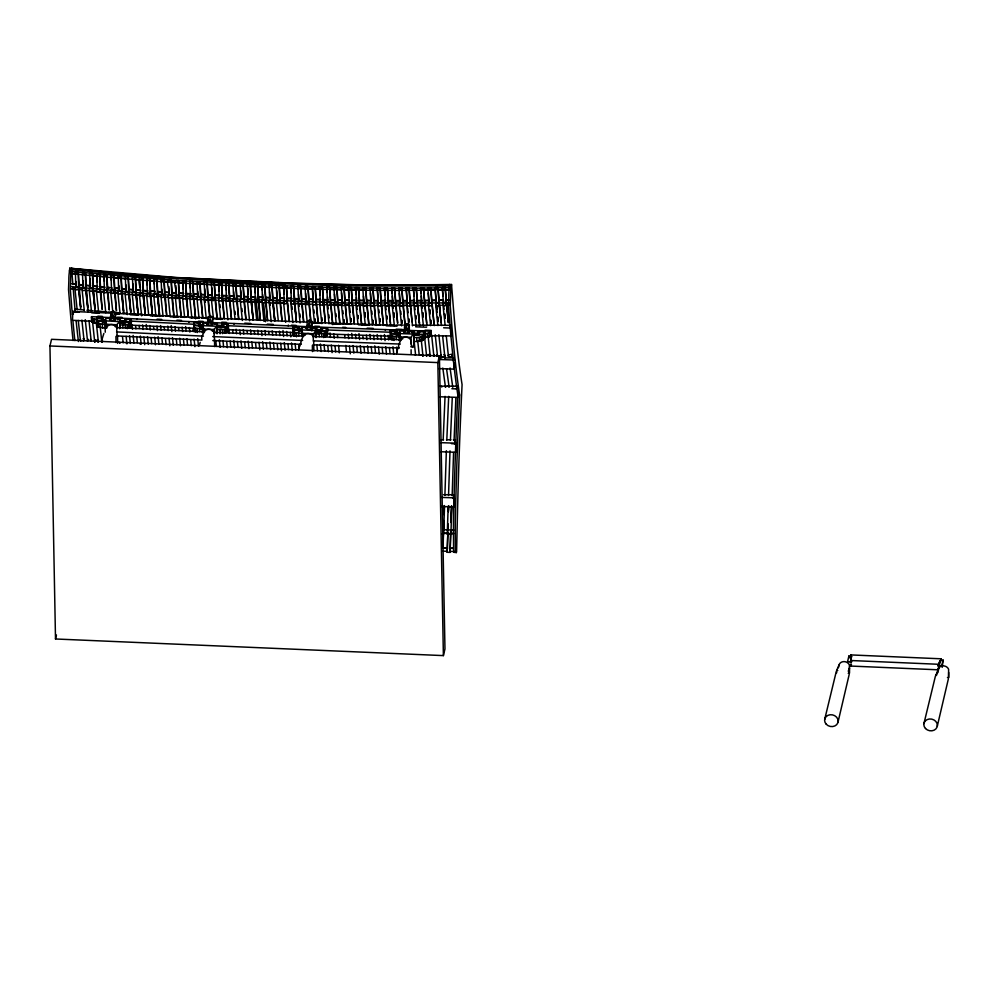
<?xml version="1.0" encoding="UTF-8"?>
<svg xmlns="http://www.w3.org/2000/svg" width="999" height="999" viewBox="0 0 999 999"><rect width="100%" height="100%" fill="white"/><g stroke="black" fill="none" stroke-linecap="round" stroke-linejoin="round"><path stroke-width="1.5" d="M323.414 302.784L323.451 299.85L327.784 299.962L327.535 296.953M406.88 323.626L404.732 324.85L404.12 332.155L406.356 330.244L406.88 323.626L409.253 325.012L409.378 332.667M258.466 300.274L258.541 297.34L262.874 297.527L262.625 294.518M385.327 330.419L385.339 329.608L405.144 330.294M441.396 305.232L438.499 305.282M449.288 300L446.316 300.05L446.253 302.397L443.356 302.46L443.419 300.112L439.085 300.187L439.011 302.535L436.113 302.585L435.052 287.625L437.949 287.575L439.11 300.487L443.419 300.112M442.957 547.777L443.381 533.266L447.839 533.154L447.177 552.285L450.074 552.385L450.761 532.817M443.506 532.854L443.057 548.026L447.477 548.189M443.593 529.82L443.856 520.716M444.043 514.647L444.305 505.544L444.043 513.061M447.852 533.004L447.177 552.285M447.939 529.97L448.076 525.424M448.526 510.252L448.663 505.694L448.439 511.713M450.074 552.385L450.636 533.516L453.708 533.366M451.061 522.489L451.56 505.806L451.048 520.866M210.29 315.784L208.154 316.995L207.43 324.288L209.653 322.39L210.29 315.784L212.662 317.183L212.799 324.837M309.515 320.042L307.38 321.241L306.656 328.546L308.878 326.648L309.515 320.042L311.888 321.441L312.05 330.632M443.419 532.067L443.793 520.604M447.777 532.217L448.039 523.788M450.674 532.33L450.749 529.932M442.22 534.053L443.556 533.99L444.543 506.206M444.892 495.417L446.366 450.711M451.81 506.468L450.899 534.215L449.013 534.315L447.265 534.078L448.176 506.331M448.539 495.541L450 450.849M452.16 495.679L453.583 452.522M453.858 498.451L453.983 494.73L443.544 494.717M188.898 322.402L188.936 321.578L207.592 322.39M234.003 324.338L234.028 323.514M113.199 311.039L111.089 312.225L110.252 319.518L112.462 317.645L113.199 311.039L115.584 312.462L119.793 312.837M396.74 330.394L396.466 331.68L390.147 331.468L390.247 337.862L390.959 337.949L390.409 330.169L396.74 330.394L396.628 335.115M434.016 300.274L431.843 300.299L431.755 302.647L428.858 302.685L428.946 300.337L424.612 300.387L424.513 302.734L421.615 302.772L420.591 287.812L423.489 287.787L424.637 300.699L428.971 300.637L428.296 293.144M449.313 300.299L446.353 300.362L445.179 287.437L442.282 287.5L443.356 302.46M446.253 302.397L445.179 287.437M445.517 289.86L449.925 289.785L449.862 284.615L365.971 285.04L288.986 283.017L176.049 277.497L71.691 268.406L71.104 273.539L82.692 274.762M449.925 289.785L445.529 289.523M109.753 317.57L91.583 316.646L91.833 321.94L96.816 323.364M421.615 302.772L421.715 300.424L417.37 300.462L417.27 302.809L414.373 302.834L413.361 287.874L416.258 287.849L417.407 300.761L421.74 300.724L421.341 296.216M439.011 302.535L437.949 287.575M72.902 284.615L71.591 268.232L69.793 268.157L69.218 273.152A5.844 0.637 -87.5 0 0 68.869 280.394L68.531 289.61L69.68 304.083A605.481 66.234 -87.5 0 0 73.064 340.572M71.591 268.232L71.016 273.227A5.844 0.637 -87.5 0 0 70.667 280.482L70.342 289.685L71.491 304.158A605.481 66.234 -87.5 0 0 72.365 314.772M449.338 287.15L449.15 289.448A5.844 0.637 -87.5 0 0 448.801 296.691L448.464 305.894L449.612 320.367A605.481 66.234 -87.5 0 0 457.779 394.78L457.779 395.192A605.481 66.234 -87.5 0 0 453.446 522.065L453.571 548.613A5.844 0.637 -87.5 0 0 454.133 552.035L456.181 552.609L456.593 551.96L457.342 518.981A587.537 64.273 -87.5 0 1 462.075 384.59A587.537 64.273 -87.5 0 1 453.309 306.868L451.523 284.515L449.725 284.44L449.338 287.15L451.148 287.225L451.523 284.515M443.169 439.885L445.054 396.366M451.148 287.225L450.961 289.523A5.844 0.637 -87.5 0 0 450.599 296.765L450.274 305.969L451.423 320.454A605.481 66.234 -87.5 0 0 459.577 394.855L459.59 395.267A605.481 66.234 -87.5 0 0 455.244 522.14L455.382 548.688A5.844 0.637 -87.5 0 0 455.931 552.122L456.181 552.609M446.803 440.022L448.688 396.391M450.424 440.309L452.272 397.702M454.058 440.447L455.906 397.727M455.294 443.718L455.407 441.096M414.373 302.834L414.473 300.487L410.139 300.512L410.027 302.859L407.13 302.884L406.131 287.924L409.028 287.899L410.302 302.297M436.213 300.537L431.88 300.599L430.719 287.687L427.809 287.724L428.858 302.685M430.719 287.687L431.755 302.647M157.655 294.767L157.805 291.833L162.113 292.145L161.888 289.136M424.513 302.734L423.489 287.787M288.149 325.861L288.349 325.05M407.242 300.537L402.909 300.549L402.784 302.897L399.887 302.897L400.012 300.549L395.679 300.562L395.542 302.909L392.644 302.909L391.67 287.949L394.58 287.949L395.704 300.861L400.037 300.861L399.375 293.356M417.27 302.809L416.258 287.849M392.644 302.909L392.782 300.562L388.449 300.549L388.299 302.897L385.402 302.884L384.453 287.924L387.35 287.937L388.474 300.849L392.807 300.861L392.407 296.353M410.027 302.859L409.028 287.899M454.058 362.974L454.245 369.118L454.795 365.422M137.038 318.993L188.898 321.578M385.402 302.884L385.552 300.537L381.218 300.524L381.056 302.872L378.159 302.847L377.222 287.887L380.119 287.912L381.368 302.297M399.887 302.897L398.901 287.937L401.798 287.937L402.934 300.849L407.267 300.836M402.784 302.897L401.798 287.937M114.648 291.233L114.848 288.299L116.983 288.486M203.721 331.793L203.659 328.434L202.273 325.662L202.909 323.077L207.867 323.289L207.442 325.012L211.95 325.199L212.375 323.489L217.332 323.701L217.058 333.803M302.947 336.051L302.16 330.944L299.263 330.731A1.361 0.649 -1 0 1 298.064 330.032L293.556 329.832L293.231 331.131L294.755 332.367L294.817 336.363L293.743 335.789L293.157 326.448L299.475 326.723L299.325 331.443M378.321 300.499L373.988 300.462L373.813 302.822L370.916 302.784L371.091 300.437L368.931 300.424M395.542 302.909L394.58 287.949M358.803 305.382L361.725 305.057M368.918 300.424L366.758 300.399L366.583 302.747L363.686 302.709L363.861 300.362L359.528 300.312L359.34 302.66L356.456 302.61L355.569 287.65L358.466 287.7L359.553 300.612L363.886 300.662L363.499 296.166M388.299 302.897L387.35 287.937M356.456 302.61L356.643 300.262L352.31 300.2L352.11 302.547L349.213 302.497L348.351 287.537L351.248 287.587L352.46 301.973M381.056 302.872L380.119 287.912M458.066 390.534L458.066 397.103M935.713 675.886L938.423 668.781A5.445 4.72 13.4 0 1 943.443 665.871A5.445 4.72 13.4 0 1 948.588 669.218L948.638 677.422L947.452 677.572M370.916 302.784L370.005 287.824L372.902 287.862L374.013 300.774L378.346 300.799M373.813 302.822L372.902 287.862M349.413 300.15L345.092 300.062L344.88 302.41L341.983 302.347L342.195 300L337.862 299.912L337.65 302.26L334.752 302.185L333.916 287.237L336.813 287.3L337.887 300.212L340.047 300.262M363.686 302.709L362.787 287.749L365.684 287.787L366.783 300.687L371.116 300.749L370.467 293.244M366.583 302.747L365.684 287.787M334.752 302.185L334.977 299.85L330.644 299.737L330.419 302.085L327.522 302.01L326.71 287.05L329.595 287.125L330.669 300.037L335.002 300.15L334.503 294.143M851.111 663.998L850.823 666.058L938.71 669.829L938.011 668.219L939.135 668.269M359.34 302.66L358.466 287.7M293.631 334.228L292.944 334.128L292.844 327.734L299.163 328.009L299.475 326.723M322.64 304.608L325.524 304.683L323.401 304.258M327.522 302.01L327.759 299.663L323.426 299.55L323.189 301.898L320.304 301.81L319.505 286.85L322.39 286.938L325.312 322.277M105.444 328.384L97.403 326.661L96.965 317.32L103.272 317.632L103.047 319.692M106.481 328.359L106.406 323.639L105.07 320.841L105.794 318.269L110.739 318.519M352.11 302.547L351.248 287.587M341.983 302.347L341.134 287.387L344.031 287.45L345.117 300.362L349.438 300.449M344.88 302.41L344.031 287.45M320.567 299.762L316.246 299.638L315.185 286.725L312.287 286.626L313.074 301.586L315.971 301.673L316.221 299.338L320.542 299.463M336.813 287.3L337.65 302.26M309.39 303.871L310.851 321.828L308.741 301.448L305.856 301.348L306.119 299.001L301.798 298.838L301.523 301.186L298.639 301.086L297.877 286.126L300.774 286.238L301.823 299.151L306.144 299.3L305.644 293.294M330.419 302.085L329.595 287.125M298.639 301.086L298.901 298.738L294.58 298.576L294.305 300.911L291.421 300.799L290.684 285.839L293.569 285.964L294.73 300.349M323.189 301.898L322.39 286.938M291.421 300.799L291.696 298.451L287.375 298.276L287.088 300.624L284.203 300.499L283.479 285.539L286.376 285.664L287.525 300.062M315.971 301.673L315.185 286.725M228.796 300.836L231.681 300.974L229.57 300.512M248.414 296.603L244.081 296.416L243.793 298.763L240.909 298.639L241.196 296.291L236.863 296.104L236.576 298.451L233.691 298.326L233.978 295.991L229.658 295.791L229.358 298.139L226.473 298.002L225.774 283.054L228.659 283.192L229.807 297.577M255.657 297.215L251.323 297.028L250.287 284.116L247.402 283.991L248.127 298.951L251.011 299.076L251.298 296.728L255.632 296.915L255.332 299.263L258.229 299.388L258.516 297.04L262.849 297.227L262.55 299.563L265.447 299.688L265.734 297.352L270.055 297.527L269.767 299.875L272.652 300L272.952 297.652L277.272 297.839L276.985 300.187L279.87 300.312L280.157 297.964L284.49 298.152M305.856 301.348L305.082 286.388L307.979 286.488L309.028 299.4L313.349 299.538M313.324 299.238L309.003 299.101L308.741 301.448L307.979 286.488M226.473 298.002L226.773 295.667L222.465 295.454L222.153 297.802L219.268 297.665L218.581 282.717L219.243 291.121M301.523 301.186L300.774 286.238M311.888 321.441L311.164 328.733L308.878 326.648M294.305 300.911L293.569 285.964M97.353 325.1L96.716 325L96.603 318.606L102.909 318.918L103.272 317.632M233.691 298.326L232.967 283.379L235.851 283.504L236.888 296.416L241.221 296.603L240.734 290.597M234.44 283.741L234.865 280.694A7.717 5.744 -4.6 0 0 242.083 281.006L243.756 281.593A7.717 5.744 -4.6 0 0 249.3 281.318A7.717 5.744 -4.6 0 0 256.518 281.631L258.192 282.205A7.717 5.744 -4.6 0 0 263.724 281.93A7.717 5.744 -4.6 0 0 270.941 282.242L272.627 282.829A7.717 5.744 -4.6 0 0 278.159 282.555L279.845 283.129A7.717 5.744 -4.6 0 0 285.377 282.867L285.402 283.167A7.717 5.744 -4.6 0 1 278.184 282.854A7.717 5.744 -4.6 0 1 272.652 283.129L270.966 282.542A7.717 5.744 -4.6 0 1 263.748 282.242A7.717 5.744 -4.6 0 1 258.217 282.505L256.543 281.93A7.717 5.744 -4.6 0 1 249.325 281.618A7.717 5.744 -4.6 0 1 243.781 281.893L242.108 281.306A7.717 5.744 -4.6 0 1 234.89 281.006L234.865 280.694M236.576 298.451L235.851 283.504M240.909 298.639L240.185 283.691L243.069 283.816L244.106 296.728L248.439 296.903M243.793 298.763L243.069 283.816M251.011 299.076L250.287 284.116M255.332 299.263L254.62 284.303L257.505 284.428L260.339 319.767M258.229 299.388L257.505 284.428M262.55 299.563L261.838 284.615L264.723 284.74L265.759 297.652L270.08 297.839L269.605 291.833M265.447 299.688L264.723 284.74M269.767 299.875L269.056 284.927L271.94 285.052L272.977 297.964L277.297 298.139M272.652 300L271.94 285.052M276.985 300.187L276.261 285.227L279.158 285.352L280.182 298.264L284.515 298.451M279.87 300.312L279.158 285.352M284.952 285.901L285.377 282.867M287.088 300.624L286.376 285.664M212.375 294.955L208.067 294.73L207.742 297.065L204.857 296.915L205.182 294.568L200.874 294.33L200.537 296.678L197.652 296.516L197.015 281.556L197.203 283.978L192.894 283.728M192.757 298.951L195.642 299.113L193.531 298.626M197.652 296.516L197.989 294.168L193.681 293.918L193.331 296.253L190.459 296.079L189.835 281.131L190.372 288.049M229.358 298.139L228.659 283.192M190.459 296.079L190.809 293.743L186.501 293.481L186.139 295.816L183.267 295.642L182.655 280.694L185.539 280.869L186.638 295.267M222.153 297.802L221.466 282.854L222.602 297.24M850.299 662.087L851.623 656.543L848.9 656.031L847.589 661.575L851.423 662.125L850.736 654.919L941.22 658.803L939.085 665.883L937.961 665.846L941.22 658.803M215.147 299.812L214.947 297.452L212.063 297.302L211.388 282.342L214.273 282.492L215.285 295.404L219.605 295.617M219.58 295.317L215.26 295.105L214.947 297.452L214.273 282.492M214.223 340.11L214.173 340.584A6.456 5.632 13.8 0 0 214.098 336.688L214.036 332.292L214.485 333.479M313.449 344.368L313.399 344.792A6.456 5.644 12.4 0 0 313.336 340.909L313.261 336.551M848.226 673.326L849.412 673.176L849.362 664.959A5.445 4.72 13.4 0 0 844.217 661.613A5.445 4.72 13.4 0 0 839.197 664.522L838.411 667.732M849.35 673.363L849.425 668.219M851.423 662.125L851.672 660.476M948.575 677.622L948.65 672.464M178.384 280.719C170.717 278.047 177.822 291.708 176.074 295.167L178.946 295.367L179.321 293.019L183.616 293.294M204.857 296.915L204.196 281.968L207.08 282.118L208.092 295.03L212.4 295.254M207.742 297.065L207.08 282.118M176.436 292.832L172.14 292.545L171.753 294.88L168.881 294.693L169.256 292.345L164.96 292.045L164.573 294.38L161.701 294.181L161.139 279.233L164.011 279.445L164.985 292.345L169.281 292.645L168.831 286.651M161.701 294.181L162.088 291.845L157.792 291.533L157.392 293.868L154.508 293.656L153.971 278.709L156.843 278.921L159.49 314.26L157.58 296.228L159.728 296.391L156.806 296.541M193.331 296.253L192.72 281.306L193.818 295.704M154.508 293.656L154.92 291.308L150.612 290.984L150.212 293.331L147.34 293.107L146.816 278.159L147.328 285.077M186.139 295.816L185.539 280.869M178.946 295.367L178.359 280.419L179.345 293.319L183.641 293.606M142.545 278.134C134.89 275.362 141.883 289.111 140.16 292.532L143.032 292.769L143.456 290.434L147.752 290.771M168.881 294.693C170.629 291.233 163.549 277.547 171.204 280.244M171.753 294.88L171.179 279.932L172.165 292.844L176.461 293.132M140.584 290.197L136.289 289.847L135.864 292.183L132.992 291.945L133.416 289.61L129.133 289.248L128.684 291.583L125.824 291.346L125.35 276.398L128.209 276.648L129.146 289.56L133.441 289.922M164.573 294.38L164.011 279.445M120.929 293.631L123.864 293.519L121.716 293.331L123.614 311.351L122.315 293.406M125.824 291.346L126.261 289.011L121.978 288.636L121.528 290.971L118.656 290.709L118.194 275.774L118.369 278.197L114.086 277.809M157.392 293.868L156.843 278.921M118.656 290.709L119.106 288.374L114.823 287.999L114.361 290.322L111.501 290.06L111.051 275.125L113.923 275.387L116.458 310.714L114.548 292.695L116.696 292.894M116.796 335.402L116.733 335.851A6.456 5.632 15.2 0 0 116.658 331.968L116.933 327.947A5.445 4.745 15.7 0 0 109.965 324.725M849.225 674.3L838.061 721.965M948.451 678.558L937.287 726.223M150.212 293.331L149.675 278.384L150.749 292.769M111.501 290.06L111.963 287.737M107.805 289.111L106.781 274.737L103.908 274.463L104.346 289.398L107.205 289.66L107.68 287.337L109.815 287.537M143.032 292.769L142.52 277.822L143.469 290.734L147.765 291.071M92.67 275.774L96.953 276.199L96.778 273.776L97.19 288.711L100.05 288.986L100.537 286.651L104.808 287.063M132.992 291.945L132.492 277.01L135.365 277.247L136.314 290.16L140.609 290.509M135.864 292.183L135.365 277.247M88.012 290.509L85.152 290.222M97.69 286.676L93.419 286.251L92.507 273.351L89.648 273.064L90.047 287.999L92.907 288.286L93.394 285.951L97.677 286.376M128.209 276.648L128.684 291.583M390.247 332.23L390.409 330.169M390.609 334.852L392.17 336.076L392.245 340.072L390.684 338.848L390.884 333.554L395.404 333.716A1.361 0.649 -1 0 0 396.615 334.403L399.563 334.515M390.247 337.862L390.522 336.576M390.684 338.848L390.946 337.55M411.376 332.205L411.65 330.919L408.941 330.819M399.101 340.671L399.525 330.981L404.495 331.156L404.133 332.879L408.653 333.029L409.016 331.318L413.986 331.481L413.661 346.853L410.764 346.753M423.489 338.686L423.214 339.972L421.153 341.071L413.761 341.596L413.986 331.481M425.062 330.194L431.143 330.394L430.881 331.693C429.495 333.316 423.351 335.189 424.75 331.368L418.431 331.144L418.194 335.002M418.269 333.204L418.431 331.144M423.214 339.972L423.414 334.69L418.893 334.528A1.361 0.649 -1 0 1 417.407 335.127L412.999 334.977M424.75 331.368C425.924 338.411 422.502 343.319 423.751 333.604C424.35 328.521 411.85 335.602 423.414 334.29M424.587 339.048L424.837 336.563M425.087 333.441L425.149 337.437L429.033 336.988L430.944 335.689L430.981 331.193L409.702 330.457M78.184 289.485L80.944 289.41L78.796 289.186L80.707 307.205L79.458 289.26M90.534 285.664L86.264 285.227L85.764 287.562L82.905 287.262L83.404 284.94L79.133 284.49L78.621 286.825L75.762 286.513L75.4 271.591L78.247 271.89L79.146 284.79L83.416 285.239L83.104 280.744M121.528 290.971L121.066 276.036L122.003 288.936L126.286 289.31L125.961 284.802M75.762 286.513L76.274 284.191L71.903 283.728L76.299 284.49L76.086 281.481M114.361 290.322L113.923 275.387M107.205 289.66L106.781 274.737M396.541 353.571L398.089 347.153M100.05 288.986L99.638 274.051L100.662 288.436M92.907 288.286L92.507 273.351M49.95 345.954L51.536 339.31L439.41 355.944L444.967 648.963L443.394 655.606L55.507 638.985L49.95 345.954L437.837 362.587L439.41 355.944M82.905 287.262L82.517 272.34L85.377 272.627L86.276 285.539L90.559 285.964M74.65 312.375L75.237 309.203L84.003 309.965M85.764 287.562L85.377 272.627M55.507 638.985L56.456 634.989M452.947 360.614L453.583 357.904L444.642 357.904M456.406 389.061L457.092 386.176L439.485 386.151M454.57 444.23L455.469 439.797L453.359 439.797M453.096 498.439L453.983 494.73M824.699 719.342L836.225 671.74M848.563 671.94L849.55 667.782M923.925 723.588L935.451 675.986M937.299 673.363L938.298 669.218M937.961 665.846L939.934 660.789L943.106 660.064L941.782 665.609L939.085 665.883M942.169 667.394L943.106 660.064M71.104 273.539L75.524 273.664M78.621 286.825L78.247 271.89M200.062 324.525L200.25 322.465L193.931 322.19L194.268 329.707M194.006 326.873L195.529 328.109L195.592 332.105L194.081 330.869L194.33 325.587L198.838 325.774A1.361 0.649 -1 0 0 200.037 326.473L202.959 326.598M193.719 329.882L194.043 328.584M194.081 330.869L194.393 329.583M200.25 322.465L200 327.597M202.597 331.855L202.972 327.472M206.693 324.051L207.018 322.752L207.03 323.951M214.81 324.388L215.135 323.102L212.425 322.989M217.332 323.701L216.82 333.379M228.022 325.724L228.209 323.664L221.903 323.389L221.628 327.247M221.703 325.449L221.903 323.389M226.486 328.259L224.388 329.345L224.463 333.341L226.548 332.255L226.798 326.973L222.29 326.785A1.361 0.649 -1 0 1 220.779 327.372L217.844 327.247M228.209 323.664C229.32 330.919 225.861 335.452 227.16 325.886C227.872 320.816 215.21 327.797 226.798 326.573M226.548 332.255L226.873 330.969M228.084 329.72L228.296 328.858L227.997 331.343M292.969 328.509L293.157 326.448M292.944 334.128L293.269 332.842M293.743 335.789L293.619 333.828M316.258 336.725L316.558 327.947L311.601 327.734L311.176 329.458L306.668 329.27L307.093 327.547L302.135 327.335L301.586 335.589M301.823 336.114L302.135 327.335M305.919 328.296L306.243 327.01L306.256 328.209M314.036 328.646L314.36 327.36L311.651 327.247M316.558 327.947L316.046 337.637M324.7 335.489L327.222 335.602L327.435 327.922L321.129 327.647L320.866 332.779M325.711 332.517L324.95 333.142L325.012 337.138L325.774 336.513L326.024 331.231L321.516 331.031A1.361 0.649 -1 0 1 320.005 331.618L315.609 331.431M327.435 327.922C328.634 335.152 324.925 339.76 326.386 330.145C327.098 325.075 314.435 332.055 326.024 330.831M325.774 336.513L326.099 335.227M450.949 335.914L430.569 335.789M199.313 345.654L200.187 342.32M298.539 349.9L299.7 345.592M91.508 321.141L91.583 316.646M97.403 326.661L97.29 320.704L101.786 320.941A1.361 0.649 -0.9 0 0 102.959 321.653L105.882 321.803M96.716 325L97.078 323.713M96.99 325.986L97.353 324.7M109.665 319.268L110.027 317.982L110.04 319.18M117.757 319.68L118.119 318.394L115.422 318.256M110.265 320.242L114.76 320.467L115.247 318.756L120.192 319.006L119.58 328.683M119.83 327.784L120.192 319.006M130.956 321.116L131.181 319.056L124.875 318.743L124.7 323.464M124.65 320.791L124.875 318.743M129.333 323.651L128.546 324.263L128.609 328.259L129.395 327.647L129.695 322.365L125.187 322.128A1.361 0.649 -0.9 0 1 123.664 322.702L119.268 322.477M131.181 319.056C132.318 326.323 128.571 330.869 130.07 321.278C130.894 316.208 118.082 323.089 129.683 321.965M129.395 327.647L129.758 326.361M131.019 325.112L131.256 324.25L130.919 326.748M839.073 664.959L836.625 670.454L836.675 672.827M299.413 346.578L300.312 343.494M101.886 339.822L103.871 333.454M414.148 341.346C413.124 355.644 407.604 338.449 413.449 334.066L398.988 333.566L400.424 336.326L400.499 339.685M445.467 387.038L446.078 386.313M313.773 336.513L313.823 333.491L315.934 330.532L301.498 329.907L302.16 330.944M456.068 443.256L455.981 452.023M937.212 673.338L937.874 672.027M850.823 666.058L851.46 664.51L850.349 664.46M302.972 336.551L301.311 340.372A6.456 5.632 13.8 0 0 301.348 344.318M454.37 552.522L454.795 551.873M204.233 331.868L202.098 336.089A6.456 5.632 15.2 0 0 201.823 339.061M212.362 331.343L216.708 326.273L202.273 325.662L202.385 332.767M115.085 326.611L119.468 321.578L105.07 320.841L105.257 332.217M413.698 337.6L419.205 337.4L423.139 335.976M451.036 327.41L450.711 336.488M454.345 497.927L454.021 506.868M111.563 313.174L72.777 311.463L72.515 320.279L92.57 321.303M447.265 534.078L450.899 534.215M316.208 334.066L324.95 333.142M119.78 325.125L128.546 324.263M216.983 329.807L224.388 329.345M449.85 285.939L344.28 286.026L231.144 281.855L154.408 277.297L71.466 269.718M435.052 287.625L449.737 287.662M438.174 289.66L445.092 289.61M438.161 289.997L442.582 289.922M449.325 302.922L347.003 303.034L231.456 298.813L152.26 294.068L71.266 286.626M449.438 304.707L446.478 304.77L448.389 322.789L446.753 304.832M445.467 305.157L449.55 305.07M434.952 289.785L437.849 289.747M434.028 300.274L436.188 300.237M427.847 288.037L437.974 287.874M435.289 289.71L423.713 289.86M435.277 290.047L423.701 290.197M420.616 288.112L430.744 287.987M429.795 305.407L416.745 305.557M413.386 288.174L423.514 288.087M420.467 289.985L423.376 289.947M416.471 290.272L420.804 290.234M413.236 290.047L416.133 290.022M414.585 305.207L410.239 305.232M406.131 287.924L416.283 288.162M409.24 290.322L413.574 290.297M405.994 290.085L408.891 290.072M410.164 300.824L414.473 300.487M407.342 305.244L402.997 305.257M409.503 305.607L412.4 305.582M409.053 288.212L391.708 288.249M407.792 290.334L394.78 290.372M398.763 290.11L401.66 290.097M400.099 305.269L395.754 305.269L397.664 323.301L396.091 305.332M405.157 305.619L387.762 305.632M391.521 290.11L394.418 290.11M446.491 439.785L450.861 439.797M384.478 288.224L394.605 288.249M387.562 290.359L391.895 290.359M384.29 290.097L387.187 290.11M385.614 305.257L381.268 305.232M388.511 305.269L392.857 305.269L393.169 308.279M438.786 357.892L441.695 357.892M440.659 439.772L443.568 439.785M377.26 288.187L387.375 288.236M380.332 290.334L384.665 290.347M370.005 287.824L380.157 288.212M377.06 290.06L379.957 290.072M377.447 290.309L358.666 290.122M381.243 300.824L385.552 300.537M376.198 305.207L378.371 305.219M380.519 305.594L383.416 305.607M369.817 289.997L372.714 290.022M376.173 305.569L361.7 305.419M412.425 325.15L450.512 325.299L449.862 328.009L443.656 327.784M362.812 288.049L372.927 288.162M403.696 325.062L409.515 325.125M362.587 289.922L365.484 289.947M365.709 288.087L348.376 287.837M358.703 289.772L363.037 289.835M396.428 324.975L402.235 325.037M351.486 289.673L358.254 289.86M351.448 290.01L355.781 290.072M389.148 324.862L394.967 324.95M383.341 324.775L387.699 324.837M341.134 287.387L351.273 287.887M344.268 289.535L351.036 289.747M344.23 289.872L348.564 289.947M352.335 300.499L356.668 300.562L356.406 297.552M351.573 305.257L354.458 305.307M374.625 324.613L380.432 324.725M340.909 289.56L343.806 289.623M340.06 300.262L342.22 300.312L341.583 292.807M342.195 304.72L337.862 304.62L339.76 322.652L338.261 304.683M345.092 304.782L347.252 304.82M344.33 305.132L347.227 305.182M368.818 324.5L373.164 324.588M333.941 287.537L344.056 287.749M341.383 289.473L329.845 289.211M341.346 289.81L329.807 289.548M361.551 324.338L365.909 324.438M336.838 287.6L319.53 287.15M334.965 304.558L330.632 304.458M339.997 305.045L329.87 304.795M326.461 289.223L329.358 289.298M322.59 289.36L326.923 289.473M345.592 323.938L351.398 324.101M319.243 289.023L322.14 289.098M339.785 323.776L344.143 323.901M312.287 286.626L322.415 287.237M315.422 288.811L318.306 288.886M315.384 289.148L319.705 289.273M332.542 323.551L336.888 323.688M312.025 288.798L314.922 288.886M315.409 304.383L318.306 304.483M305.082 286.388L315.209 287.025M308.216 288.574L312.537 288.711M312.5 289.048L293.768 288.386M297.902 286.426L308.004 286.788M304.807 288.549L307.704 288.649M301.011 288.324L305.332 288.474M306.056 303.708L301.723 303.559L303.634 321.578L302.185 303.621M311.076 304.245L300.961 303.896M385.976 325.15L310.901 322.34M316.608 323.027L320.954 323.177M340.259 324.188L331.094 323.851M358.629 324.837L367.807 325.15M386.163 325.799L397.04 326.173M415.684 326.823L426.561 327.197M342.645 327.31L345.704 327.41M367.132 328.172L373.264 328.384M396.166 329.183L402.247 329.395M385.339 329.608L311.488 326.835M391.021 332.255L326.448 329.945M395.542 332.417L400.312 332.58M412.362 333.004L418.893 333.229M390.871 333.154C395.08 336.238 397.652 327.922 396.528 335.527M395.404 333.716L399.7 334.265M413.186 334.727L418.893 334.528M399.563 334.915L396.628 334.802A1.361 0.649 -1 0 1 395.404 334.116M391.096 336.251L326.523 333.941M411.301 337.325L400.462 336.95L402.659 338.948M401.348 339.772L312.937 336.513M439.223 359.503L454.57 360.04M438.898 368.581L454.245 369.118M451.86 388.723L456.443 388.886M439.66 396.753L458.204 397.402M440.796 442.657L456.143 443.194M451.461 443.668L454.52 443.768M440.484 451.735L455.819 452.272M441.87 497.415L454.27 497.839M441.558 506.493L453.946 506.918M297.602 288.286L300.487 288.399M310.814 322.814L315.16 322.977M313.511 340.859L400.362 344.068M313.574 344.855L398.876 348.002M442.744 529.682L453.821 530.082M442.632 533.304L453.696 533.691M443.081 547.939L447.49 548.101M450.437 548.214L453.384 548.314M450.424 548.289L453.359 548.401M442.969 551.148L447.377 551.311M450.324 551.411L454.745 551.573M300.799 286.538L175.499 280.532L70.954 271.428M290.384 288.012L293.281 288.124M291.246 288.286L286.326 288.074M294.605 298.876L298.926 299.038L298.564 294.53M296.678 303.371L294.505 303.284L296.416 321.303L294.967 303.346M293.743 303.621L296.628 303.733M69.406 270.854L71.216 270.929M234.715 281.718L285.239 283.878M233.454 285.464L228.534 285.252M234.653 285.527L240.771 285.789M249.962 286.176L254.558 286.376M257.617 286.501L266.795 286.9M279.046 287.425L283.641 287.625M286.376 287.737L288.773 287.837M232.667 285.539L235.552 285.664M239.885 285.851L242.769 285.976M247.103 286.164L249.987 286.288M254.308 286.463L257.205 286.588M261.526 286.775L264.423 286.9M268.743 287.088L271.628 287.213M275.961 287.4L278.846 287.525M283.179 287.712L286.064 287.824M233.404 285.814L228.484 285.589M234.603 285.864L240.734 286.126M243.793 286.251L246.853 286.388M249.912 286.513L254.508 286.713M257.567 286.85L275.936 287.637M278.996 287.762L283.591 287.962M287.4 298.576L291.696 298.451M245.442 301.198L248.326 301.311M255.544 301.623L251.211 301.436L253.122 319.468L251.686 301.511M258.429 301.748L261.313 301.873M277.185 302.56L272.864 302.372L274.762 320.392L273.326 302.435M280.082 302.685L284.403 302.859M236.239 301.161L240.796 301.361M243.831 301.486L262.063 302.272M265.11 302.397L269.668 302.597M272.702 302.734L284.852 303.246M235.801 318.718L238.686 318.843L237.25 300.886M208.054 317.932L114.648 313.336M212.662 318.119L307.842 322.202M189.872 317.794L199.026 318.182M212.762 318.768L221.915 319.168M311.251 323.002L315.834 323.189M198.451 321.191L203.122 321.391M221.79 322.19L226.448 322.39M244.755 323.177L250.761 323.439M267.307 324.151L273.314 324.4M291.458 325.187L296.129 325.387M314.785 326.186L319.455 326.386M212.263 322.59L306.818 326.636M194.543 324.288L130.257 321.079M199.201 324.488L203.846 324.687M217.819 325.287L224.026 325.549M227.135 325.686L293.856 328.546M298.514 328.746L301.623 328.871M315.584 329.47L321.79 329.745M293.544 329.433C297.227 332.954 300.224 324.538 299.263 331.131A1.361 0.649 -1 0 1 298.064 330.432L298.064 330.032M198.838 325.774L201.698 326.298M216.583 326.935L222.29 326.785M298.064 330.432L302.36 330.619M315.809 331.193L321.516 331.031M202.972 326.998L200.037 326.873A1.361 0.649 -1 0 1 198.838 326.173M217.857 327.647L220.791 327.772A1.361 0.649 -1 0 0 222.302 327.185M315.609 331.83L320.017 332.018A1.361 0.649 -1 0 0 321.528 331.431M194.605 328.284L130.332 325.075M227.198 329.682L293.931 332.542M203.671 329.058L214.498 329.52L214.573 333.629M313.723 333.766L302.897 333.304L305.095 335.314M213.786 332.28L303.708 336.139M212.725 336.576L302.647 340.434M212.799 340.572L299.613 344.293M457.792 394.917L459.602 394.992M850.723 660.514L938.598 664.285M836.625 670.454L837.749 670.491M848.188 670.941L849.3 670.991M935.851 674.7L936.975 674.75M225.462 285.214L228.346 285.352M229.683 296.104L234.003 296.291L233.641 291.783M226.673 300.374L222.352 300.175M204.57 331.868L116.408 327.56M218.606 283.017L221.491 283.154M218.257 284.877L221.141 285.015M221.653 285.264L225.961 285.477M222.49 295.766L226.773 295.667M221.578 300.499L224.463 300.637M216.171 318.781L221.94 319.056M116.833 331.918L203.434 336.151M116.895 335.914L201.96 340.072M214.51 284.578L218.818 284.79M214.46 284.915L218.769 285.127M157.093 319.168L161.663 319.405M176.923 320.179L181.493 320.404M214.298 282.792L211.388 282.342M211.051 284.515L213.936 284.653M212.263 299.663L207.942 299.438L209.69 315.959M217.258 300.287L199.962 299.363M201.736 318.057L204.62 318.206M74.588 311.913L79.233 312.15M91.621 312.787L99.351 313.187M114.835 313.973L119.468 314.21M130.307 314.76L138.049 315.16M150.237 315.784L157.867 316.171M170.055 316.783L177.685 317.17M97.865 316.159L102.41 316.396M117.557 317.17L122.103 317.395M137 318.956L115.809 317.882M91.446 317.145L92.682 318.581L96.753 319.368L96.965 317.32M102.847 319.68L105.882 319.842M119.593 320.542L125.687 320.841M97.278 320.304C101.361 323.139 104.171 315.359 102.972 322.764M101.786 320.941L106.069 321.553M119.493 322.24L125.187 322.128M105.882 322.202L102.959 322.053A1.361 0.649 -0.9 0 1 101.798 321.341M119.281 322.877L123.664 323.102A1.361 0.649 -0.9 0 0 125.2 322.527M106.406 324.25L117.208 324.8L117.258 327.547M207.317 284.203L211.626 284.428M205.831 284.465L211.576 284.765M194.53 317.67L198.851 317.907M207.105 282.417L204.196 281.968M203.858 284.128L206.743 284.278M197.04 281.868L199.925 282.03M198.701 283.728L203.009 283.966M196.666 283.716L204.395 284.39M180.12 316.87L185.876 317.195M189.86 281.443L192.732 281.606M192.944 283.391L197.265 283.641M189.473 283.291L192.345 283.466M193.706 294.218L198.014 294.468L197.79 291.458M190.659 298.451L186.338 298.189M172.914 316.446L178.671 316.783M185.714 283.291L190.022 283.554M165.722 316.009L168.606 316.183M182.68 280.994L185.552 281.169M182.28 282.854L185.165 283.029M186.526 293.781L190.809 293.743M185.564 298.501L188.436 298.689M158.529 315.547L162.849 315.821M178.596 282.492L182.904 282.779M175.1 282.38L177.972 282.58M178.534 282.829L182.842 283.117M176.261 297.54L171.953 297.252M179.146 297.727L181.294 297.864M181.244 298.239L171.179 297.565M155.657 315.359L144.168 314.598M171.416 282.018L175.724 282.305M167.907 281.893L170.792 282.093M171.353 282.355L175.662 282.642M162.812 281.418L168.556 281.818M162.75 281.755L168.494 282.155M136.988 314.098L142.732 314.498M161.164 279.533L164.036 279.745M160.739 281.393L163.611 281.593M163.986 297.065L166.858 297.265M129.82 313.586L135.552 313.998M157.018 281.343L161.314 281.656L161.139 279.233M122.652 313.049L126.948 313.374M153.996 279.008L156.868 279.221M153.559 280.869L156.431 281.081M146.828 278.471L149.7 278.684M149.925 280.469L154.221 280.794M149.85 280.806L154.158 281.131M146.391 280.319L149.263 280.544M150.637 291.296L154.92 291.308M145.379 295.304L147.527 295.467M152.547 295.854L150.399 295.692L152.31 313.711L150.974 295.766M149.613 296.004L152.485 296.228M108.329 311.963L111.201 312.188L111.164 316.82M392.17 336.076L399.238 337.1M142.695 280.244L146.99 280.582M139.211 279.757L142.083 279.982M140.347 294.905L136.051 294.555L137.949 312.575L136.638 294.63M145.305 295.667L135.265 294.855M106.905 311.85L94.031 310.801M135.602 279.333L139.897 279.683M135.539 279.67L139.835 280.02M135.389 277.547L132.492 277.01M132.055 279.171L134.915 279.408M86.888 310.214L92.607 310.689M128.234 276.948L125.35 276.398M124.887 278.559L132.667 279.433M128.097 294.255L130.956 294.505M294.755 332.367L301.785 333.441M195.529 328.109L202.56 329.195M118.219 276.074L121.079 276.336M122.727 278.234L125.587 278.484M119.805 278.321L125.524 278.821M117.732 277.934L120.604 278.184M116.995 288.486L119.131 288.686L118.918 285.677M112.725 277.347L118.444 277.859M111.051 275.125L113.936 275.699M110.577 277.285L113.449 277.547M109.54 292.232L111.688 292.432M113.761 292.994L116.621 293.256M106.943 277.148L111.226 277.547L111.438 280.544M103.933 274.762L106.793 275.037M103.434 276.611L106.294 276.885M104.833 287.362L100.549 286.95M107.692 287.637L109.828 287.837M104.533 291.758L100.237 291.346L102.148 309.378L100.874 291.421M106.606 292.332L109.465 292.595M96.928 321.99L100.087 323.726L105.382 324.388L105.419 327.048M96.803 274.076L99.663 274.35M101.311 276.273L104.158 276.548M96.279 275.924L99.151 276.199M99.8 276.473L104.083 276.885M102.31 291.92L92.295 290.946M92.532 273.651L89.648 273.064M92.745 275.437L97.028 275.861M89.148 275.212L92.008 275.499M95.23 290.859L93.082 290.647L94.992 308.666L93.731 290.721M85.539 275.05L89.823 275.487M85.402 272.939L82.517 272.34M82.005 274.488L84.865 274.775M78.272 272.19L75.4 271.591M74.875 273.738L77.735 274.038M75.949 288.886L71.491 288.786L75.512 289.211M447.852 386.051L449.1 387.038M441.021 386.138L441.82 387.025M72.989 311.201L73.352 314.248M406.356 330.244L408.641 332.317L409.253 325.012L404.732 324.85L404.845 330.981M209.653 322.39L211.938 324.488L212.662 317.183L208.154 316.995L208.279 324.65M112.462 317.645L114.748 319.755L115.584 312.462L115.684 318.581M850.736 654.919L851.623 656.543M399.076 348.014L399.051 347.952A6.456 5.644 12.4 0 1 398.988 344.068L400.836 340.11A5.445 4.77 11.9 0 1 407.742 337.487A5.445 4.77 11.9 0 1 411.076 343.743M450.062 367.969L452.772 387.312M444.667 355.307L445.079 358.304M446.553 368.793L449.063 386.775M442.807 368.044L445.492 387.3M443.581 304.82L444.056 309.328M444.53 313.836L445.005 318.344M442.907 304.233L445.154 325.449M446.278 336.051L448.364 355.756M439.273 304.295A1.811 1.461 -6 0 1 436.513 305.607A1.811 1.461 -6 0 1 436.6 303.072A1.811 1.461 -6 0 1 439.273 304.295L441.521 325.512M442.644 336.114L444.73 355.819M439.235 304.907L440.984 321.428M436.488 306.456L437.125 312.462M437.599 316.97L438.074 321.466M435.651 304.358L437.899 325.574M438.861 334.665L441.108 355.881M432.018 304.408A1.811 1.461 -6 0 1 429.258 305.706A1.811 1.461 -6 0 1 429.345 303.184A1.811 1.461 -6 0 1 432.018 304.408L434.265 325.624M435.227 334.715L437.475 355.931M429.558 309.565L430.032 314.061M428.396 304.458L430.644 325.674M431.605 334.765L433.853 355.981A1.811 1.461 -6 0 1 434.115 355.244M424.762 304.508A1.811 1.461 -6 0 1 421.99 305.794A1.811 1.461 -6 0 1 422.102 303.271A1.811 1.461 -6 0 1 424.762 304.508L427.01 325.711M428.134 336.326L430.219 356.019A1.811 1.461 -6 0 0 430.007 355.294M421.84 305.145L422.152 308.142M422.627 312.65L423.101 317.158M421.141 304.545L423.389 325.761M424.662 337.874L426.598 356.069A1.811 1.461 -6 0 1 427.16 355.02M417.507 304.57A1.811 1.461 -6 0 1 414.735 305.856A1.811 1.461 -6 0 1 414.847 303.334A1.811 1.461 -6 0 1 417.507 304.57L419.755 325.786M421.203 339.423L422.964 356.094A1.811 1.461 -6 0 0 422.115 354.845M417.482 305.182L419.393 323.201L417.794 305.244M414.747 306.705L415.06 309.702M415.696 315.721L416.021 318.718M413.886 304.608L416.133 325.824M417.732 340.971L419.18 354.608M410.252 304.633A1.811 1.461 -6 0 1 407.48 305.906A1.811 1.461 -6 0 1 407.604 303.371A1.811 1.461 -6 0 1 410.252 304.633L412.5 325.849M414.11 340.996L415.547 354.633M407.667 308.254L408.141 312.749M406.63 304.645L408.878 325.861M403.159 306.768L404.907 323.289L403.321 305.319M400.736 311.276L401.049 314.285M401.685 320.292L402.01 323.289L401.748 320.292M399.375 304.67L401.623 325.886M393.656 312.787L394.13 317.282M392.132 304.67L394.38 325.886M396.615 347.103L397.14 352.023M388.461 304.283L390.709 325.499M392.957 346.715L393.756 354.295M385.776 306.755L386.089 309.765M384.915 305.032L387 324.725M388.124 335.339L388.611 339.885M389.41 347.465L390.047 353.521M381.218 304.258L383.466 325.474M384.428 334.565L385.065 340.622M385.701 346.69L386.513 354.258M378.846 309.727L379.17 312.724M379.807 318.731L380.119 321.74L379.895 318.743M377.672 304.995L379.757 324.687M380.881 335.302L381.356 339.847M382.155 347.415L382.804 353.484M373.976 304.208L376.211 325.424M377.172 334.515L377.659 339.061M378.459 346.641L379.258 354.208M371.765 311.164L372.09 314.173M370.417 304.932L372.502 324.625M373.626 335.239L374.113 339.785M374.75 345.841L375.549 353.421M366.733 304.133L368.968 325.349M369.93 334.44L370.417 338.986M371.216 346.566L371.853 352.622M364.697 312.587L365.172 317.095M363.174 304.857L365.259 324.55M366.383 335.152L366.858 339.71M367.507 345.766L368.306 353.346M359.478 304.046L361.725 325.262M362.849 335.864L363.174 338.898M363.973 346.478L364.61 352.535M356.818 306.481L357.142 309.49M357.779 315.497L358.092 318.494M355.931 304.745L358.017 324.45M358.978 333.541L359.615 339.61M360.252 345.666L361.064 353.246M352.247 303.933L354.333 323.639M355.444 334.24L355.931 338.786M356.73 346.366L357.38 352.422M349.75 307.867L350.224 312.375M348.688 304.633L350.774 324.325M351.735 333.416L352.21 337.962M353.009 345.542L353.821 353.122M345.005 303.808L347.09 323.501M348.214 334.116L348.688 338.661M349.488 346.228L350.299 353.808M342.832 310.726L343.144 313.736M343.781 319.742L344.106 322.739L343.856 319.742M341.446 304.483L343.531 324.188M344.655 334.79L344.967 337.824M345.766 345.404L346.416 351.461M335.914 313.574L336.238 316.571M334.203 304.333L336.288 324.026M337.412 334.64L337.724 337.662M338.536 345.242L339.335 352.822M330.532 303.484L332.779 324.7M333.741 333.791L334.215 338.336M335.015 345.904L335.664 351.973M327.897 305.881L328.209 308.878M328.846 314.885L329.171 317.894M326.96 304.146L329.046 323.851M330.007 332.942L330.494 337.487M331.293 345.055L332.093 352.635M323.289 303.284L325.374 322.989M327.784 345.716L328.421 351.773M321.94 317.694L322.252 320.691M319.73 303.946L321.815 323.639M324.051 344.855L324.7 350.924M316.059 303.072L318.144 322.777M320.392 343.993L321.191 351.561M313.923 309.965L314.235 312.962M314.872 318.968L315.185 321.978L314.947 318.981M312.487 303.721L314.573 323.414M316.82 344.63L317.47 350.699M305.257 303.471L307.18 321.666M298.838 303.446L299.163 306.456M299.95 313.961L300.274 316.97M298.027 303.209L300.112 322.914M294.38 302.31L296.466 322.015M298.876 344.742L299.188 347.777M291.945 306.169L292.257 309.178M290.809 302.934L292.882 322.627M295.13 343.843L295.779 349.9M287.163 302.023L289.235 321.715M290.359 332.33L290.846 336.875M291.483 342.932L292.282 350.512M283.579 302.622L285.664 322.327M286.626 331.418L287.1 335.964M287.912 343.544L288.549 349.6M279.945 301.71L282.03 321.403M282.992 330.507L283.629 336.563M284.265 342.62L285.077 350.199M276.361 302.31L278.284 320.504M279.408 331.106L279.895 335.652M280.694 343.231L281.493 350.811M272.727 301.398L274.812 321.104M275.936 331.705L276.248 334.74M277.21 343.831L277.859 349.887M269.98 302.247L270.292 305.244M269.143 302.01L271.228 321.703M272.19 330.794L272.677 335.339M273.476 342.919L274.113 348.976M265.509 301.086L267.595 320.791M268.719 331.393L269.031 334.428M269.842 342.008L270.642 349.588M263.536 302.847L265.534 321.74M263.873 312.45L264.186 315.447M261.925 301.698L264.011 321.391M264.972 330.494L265.459 335.04M266.258 342.607L266.895 348.676M258.291 300.786L260.377 320.479M261.501 331.094L261.975 335.639M262.625 341.695L263.424 349.275M256.318 302.547L258.167 319.98M256.968 315.147L257.292 318.144M254.708 301.386L256.643 319.568M257.754 330.182L258.242 334.727M259.041 342.307L259.84 349.875M251.074 300.474L253.159 320.167M254.283 330.781L254.608 333.803M255.569 342.907L256.044 347.452M247.502 301.074L249.575 320.779M250.549 329.87L251.024 334.415M251.823 341.995L252.472 348.052M243.856 300.162L245.941 319.867M247.065 330.469L247.39 333.504M248.189 341.071L248.988 348.651M241.908 308.516L242.22 311.526M240.284 300.774L242.37 320.467M243.331 329.558L243.806 334.103M244.605 341.683L245.255 347.739M236.638 299.85L238.724 319.555M239.847 330.157L240.334 334.702M240.971 340.771L241.77 348.339M235.002 311.213L235.327 314.21M233.067 300.462L234.99 318.644M236.114 329.245L236.588 333.791M237.387 341.371L238.037 347.44M229.42 299.538L231.506 319.243M232.63 329.845L232.954 332.879M233.754 340.447L234.553 348.027M225.836 300.137L227.922 319.83M228.883 328.921L229.37 333.466M230.17 341.046L230.806 347.115M222.203 299.2L224.288 318.906M226.698 341.633L227.335 347.689M219.942 304.533L220.267 307.542M218.619 299.787L220.704 319.493M222.952 340.709L223.589 346.765M214.985 298.851L217.07 318.544M219.318 339.76L220.117 347.34M211.401 299.425L213.324 317.607M215.734 340.334L216.371 346.403M205.057 299.288L205.369 302.285M204.196 299.038L206.269 318.731M200.737 299.038L202.647 317.058L201.249 299.113M196.978 298.626L199.063 318.331M193.356 297.652L195.604 318.868M197.69 338.574L198.489 346.154M189.773 298.202L191.858 317.907M192.982 328.509L193.294 331.543M194.106 339.123L194.905 346.69M186.151 297.215L188.237 316.92M189.36 327.522L189.847 332.08M190.647 339.648L191.284 345.716M182.567 297.752L184.653 317.457M185.614 326.548L186.089 331.094M186.9 338.673L187.537 344.73M178.958 296.765L181.044 316.458M182.168 327.073L182.642 331.618M183.441 339.198L184.091 345.254M175.362 297.29L177.447 316.983M178.571 327.597L178.896 330.632M179.695 338.199L180.494 345.779M171.753 296.291L174.001 317.495M174.962 326.598L175.449 331.144M176.249 338.711L176.885 344.78M168.169 296.803L170.242 316.496M171.216 325.599L171.853 331.656M172.49 337.712L173.289 345.292M164.56 295.791L166.646 315.484M167.77 326.099L168.257 330.644M169.056 338.211L169.855 345.791M160.964 296.291L163.049 315.996M164.173 326.598L164.498 329.633M165.459 338.723L166.096 344.78M157.38 295.267L159.615 316.483M160.577 325.574L161.064 330.12M161.863 337.699L162.5 343.756M153.771 295.766L155.856 315.459M156.98 326.074L157.467 330.619M158.104 336.675L158.903 344.255M150.187 294.73L152.435 315.946M153.559 326.548L153.871 329.583M154.683 337.163L155.482 344.742M146.591 295.217L148.676 314.91M149.8 325.524L150.275 330.07M151.074 337.65L151.723 343.706M143.219 295.13L145.13 313.162L143.806 295.204M143.007 294.168L145.242 315.384M146.216 324.475L146.691 329.021M147.49 336.601L148.289 344.18M139.398 294.643L141.646 315.859M142.607 324.95L143.094 329.495M143.893 337.075L144.693 344.655M135.827 293.594L138.074 314.81M139.186 325.412L139.51 328.446M140.31 336.026L141.121 343.594M132.218 294.056L134.303 313.761M135.589 325.874L135.914 328.908M136.713 336.488L137.35 342.545M128.883 293.956L130.782 311.975L129.483 294.031M128.646 292.994L130.894 314.21M132.018 324.812L132.492 329.358M133.142 335.427L133.941 342.994M125.037 293.444L127.285 314.66M129.533 335.876L130.332 343.456M121.478 292.37L123.714 313.586M126.124 336.313L126.923 343.893M117.87 292.819L119.955 312.512M122.515 336.763L123.164 342.819M110.702 292.17L112.787 311.863M107.392 292.033L109.303 310.052L108.017 292.108M103.534 291.496L105.782 312.712M96.366 290.809L98.451 310.502M100.225 327.173L101.823 342.332A1.811 1.548 -8 0 1 102.56 340.796M92.82 289.685L95.067 310.901M96.354 323.027L98.277 341.208M89.211 290.097L91.458 311.313M92.582 321.915L94.668 341.621M85.939 289.922L87.85 307.954L86.588 290.01M85.677 288.961L88.074 311.7M89.036 320.791L91.121 340.484M82.055 289.36L84.303 310.577M85.265 319.668L87.512 340.884M78.521 288.224L80.769 309.44M81.893 320.042L83.978 339.747M74.913 288.611L77.16 309.827M78.284 320.429L80.37 340.135M449.862 284.615L373.214 285.414L288.998 283.316L168.906 277.31L111.763 272.702L71.691 268.406M442.282 287.5L443.044 295.904M444.667 313.873L445.079 318.356M439.51 304.97L441.133 322.927M435.264 290.047L436.076 299.026M436.75 306.506L437.025 309.503M437.699 316.983L438.099 321.478M432.28 305.082L433.891 323.039M427.809 287.724L428.034 290.147M429.782 309.603L430.045 312.6M425.037 305.17L426.635 323.127M420.591 287.812L421.066 293.231M422.802 312.687L423.077 315.672M413.361 287.874L414.098 296.278M415.834 315.746L416.096 318.731M410.564 305.294L412.013 321.753M406.343 290.347L407.13 299.325M398.901 287.937L399.113 290.359M391.67 287.949L392.145 293.356M393.843 312.812L394.106 315.809M388.861 305.319L390.422 323.289M384.453 287.924L385.052 294.842M381.63 305.294L383.179 323.251M377.222 287.887L378.084 297.789M374.4 305.244L375.936 323.201M362.787 287.749L362.987 290.172M364.91 312.625L365.159 315.622M367.17 305.17L368.706 323.139M359.94 305.082L361.463 323.039M355.569 287.65L356.156 294.568M357.929 315.522L358.191 318.506M352.709 304.97L354.233 322.927M348.351 287.537L349.188 297.44M345.492 304.845L346.99 322.802M333.916 287.237L334.128 289.66M331.044 304.52L332.53 322.477M326.71 287.05L327.16 292.47M319.505 286.85L320.192 295.254M316.608 304.108L318.082 322.065M312.612 290.547L313.224 298.027M297.877 286.126L298.077 288.549M290.684 285.839L291.233 292.757M287.762 303.047L289.198 321.016M283.479 285.539L284.153 293.956M280.544 302.747L281.98 320.704M276.698 290.647L277.185 296.628M269.056 284.927L269.243 287.35M266.109 302.123L267.545 320.08M261.838 284.615L262.262 290.035M254.62 284.303L255.294 292.707M247.715 287.912L248.189 293.893M244.468 301.198L245.904 319.156M232.967 283.379L233.167 285.801M230.045 300.574L231.468 318.531M225.774 283.054L226.323 289.96M222.839 300.237L224.263 318.194M73.139 287.6L73.377 290.584A587.537 64.273 -87.5 0 0 75.287 312.35M69.793 268.157L70.03 271.129M215.634 299.875L217.045 317.832M211.813 287.762L212.287 293.743M208.441 299.5L209.728 315.959M204.745 288.873L205.207 294.88L200.899 294.63L199.9 281.718L200.537 296.678M194.056 298.689L195.442 316.646M186.863 298.251L188.249 316.208M182.655 280.694L183.304 289.098M179.683 297.802L181.044 315.746M175.886 285.639L176.348 291.621M172.502 297.315L173.863 315.272M165.322 296.815L166.671 314.772M153.971 278.709L154.37 284.116M139.935 281.518L140.384 287.5M133.004 283.916L133.329 288.411M111.076 275.437L111.226 277.547M103.908 274.463L104.408 281.368M97.053 277.685L97.378 282.18M90.022 278.471L90.447 284.453M848.9 656.031L848.938 658.141M437.837 362.587L443.394 655.606M411.089 349.75L411.176 354.395M313.761 344.643L313.873 350.836M312.35 345.379L312.475 351.586M214.535 340.397L214.648 346.578M117.532 335.676L117.67 343.406M115.934 336.401L116.046 342.607M430.881 331.693L430.944 335.689M430.169 332.455L430.232 336.451M428.958 332.992L429.033 336.988M427.26 333.329L427.322 337.325M422.402 336.601L422.477 340.597M421.091 337.075L421.153 341.071M419.205 337.4L419.268 341.396M416.733 337.575L416.808 341.571M411.65 330.919L411.675 332.118M396.253 336.863L396.303 339.535M393.906 336.526L393.968 340.522M391.084 335.514L391.146 339.51M323.614 333.604L323.688 337.6M321.715 333.916L321.765 336.576M321.129 327.647L320.979 332.367M319.255 334.066L319.293 336.725M314.36 327.36L314.373 328.559M311.601 327.734L311.651 330.669M298.801 333.191L298.851 335.851M296.466 332.829L296.528 336.825M293.231 331.131L293.306 335.127M225.724 328.883L225.786 332.879M222.49 329.658L222.565 333.654M220.03 329.807L220.092 333.803M215.135 323.102L215.147 324.3M202.909 323.077L202.947 326.011M199.575 328.933L199.625 331.606M197.24 328.571L197.303 332.567M194.455 327.547L194.518 331.543M193.931 322.19L193.806 328.246M127.198 324.712L127.273 328.708M125.287 325.012L125.337 327.672M122.815 325.15L122.865 327.809M118.119 318.394L118.144 319.593M102.41 324.101L102.485 328.097M100.087 323.726L100.15 327.722M98.401 323.239L98.464 327.235M96.291 319.355L96.366 323.351M94.193 319.043L94.256 323.039M92.682 318.581L92.745 322.577M91.758 317.944L91.833 321.94M78.434 341.521A587.537 64.273 -87.5 0 1 76.099 320.642M74.863 340.647A605.481 66.234 -87.5 0 1 72.902 320.716M418.906 334.927A1.361 0.649 -1 0 1 418.743 335.177M444.205 354.62A1.811 1.548 -8 0 1 444.268 356.718A1.811 1.548 -8 0 1 441.833 357.043A1.811 1.461 -6 0 1 441.371 355.144M441.358 355.007A1.811 1.548 -8 0 0 441.833 357.043A1.811 1.461 -6 0 0 444.268 356.768A1.811 1.461 -6 0 0 444.23 354.795M436.963 354.732A1.811 1.548 -8 0 1 437.387 356.231M433.891 356.293A1.811 1.548 -8 0 1 434.103 355.107M451.086 354.258A1.811 1.548 -8 0 1 451.623 356.481A1.811 1.461 -6 0 1 448.976 356.855A1.811 1.548 -8 0 1 448.901 354.545M451.111 354.433A1.811 1.461 -6 0 1 451.635 356.531A1.811 1.548 -8 0 1 448.976 356.843A1.811 1.461 -6 0 1 448.913 354.707M415.209 354.957A1.811 1.548 -8 0 1 415.484 355.269M428.908 354.433A1.811 1.548 -8 0 1 430.132 356.331M426.585 355.969A1.811 1.548 -8 0 1 427.147 354.87M419.592 355.257A1.811 1.548 -8 0 1 419.892 354.932M422.09 354.657A1.811 1.548 -8 0 1 422.952 355.994M140.172 343.793A1.811 1.548 -8 0 1 140.909 344.268M126.236 342.757A1.811 1.548 -8 0 1 126.573 343.044M119.405 342.395A1.811 1.548 -8 0 1 119.743 343.144M97.203 339.872A1.811 1.548 -8 0 1 97.865 342.245A1.811 1.461 -6 0 0 97.228 340.06M94.668 341.134A1.811 1.548 -8 0 1 95.405 340.097M90.459 339.348A1.811 1.548 -8 0 1 90.959 341.171A1.811 1.461 -6 0 0 90.484 339.523M88.262 339.36A1.811 1.548 -8 0 0 87.612 341.196A1.811 1.461 -6 0 1 88.274 339.535M83.317 338.599A1.811 1.548 -8 0 1 83.204 341.071A1.811 1.461 -6 0 0 83.342 338.773M80.37 339.648A1.811 1.548 -8 0 0 81.006 341.084A1.811 1.461 -6 0 1 80.382 339.747M428.933 354.633A1.811 1.461 -6 0 1 429.732 354.995M436.975 354.907A1.811 1.461 -6 0 1 437.4 356.306M140.197 343.981A1.811 1.461 -6 0 1 140.597 344.156M119.418 342.557A1.811 1.461 -6 0 1 119.755 343.256M94.68 341.233A1.811 1.461 -6 0 1 95.429 340.259M101.823 342.332A1.811 1.461 -6 0 1 102.235 341.246M126.261 342.932A1.811 1.461 -6 0 1 126.586 343.206M204.058 332.217A5.445 4.758 13.8 0 1 209.091 329.283A5.445 4.758 13.8 0 1 214.223 332.655M303.284 336.476A5.445 4.758 13.8 0 1 308.316 333.541A5.445 4.758 13.8 0 1 313.449 336.913M106.556 328.221A5.445 4.745 15.7 0 1 109.116 325.037M194.33 325.037C207.53 327.16 191.308 319.168 194.33 325.037M406.406 327.809L404.183 329.732L408.703 329.882L406.406 327.809M209.728 319.967L207.505 321.865L212.013 322.053L209.728 319.967M308.953 324.213L306.73 326.111L311.238 326.311L308.953 324.213M112.55 315.209L110.34 317.095L114.835 317.32L112.55 315.209M430.994 323.077L430.669 320.067L430.994 323.077M409.091 321.765L408.778 318.768L409.115 321.778M387.05 318.768L386.725 315.771L387.137 318.781M373.039 323.177L372.727 320.179L373.039 323.177M351.173 321.378L350.861 318.381L351.211 321.391M255.444 302.31A1.811 1.461 -6 0 0 258.304 301.161A1.811 1.461 -6 0 0 255.756 299.787A1.811 1.461 -6 0 0 255.444 302.31M262.662 302.622A1.811 1.461 -6 0 0 265.522 301.473A1.811 1.461 -6 0 0 262.974 300.087A1.811 1.461 -6 0 0 262.662 302.622M94.768 341.933A1.811 1.548 -8 0 0 94.992 342.282A1.811 1.461 -6 0 1 94.768 341.983M363.948 305.744A1.811 1.461 -6 0 0 366.758 304.52A1.811 1.461 -6 0 0 364.136 303.221A1.811 1.461 -6 0 0 363.948 305.744M378.459 305.881A1.811 1.461 -6 0 0 381.256 304.633A1.811 1.461 -6 0 0 378.621 303.346A1.811 1.461 -6 0 0 378.459 305.881M385.701 305.919A1.811 1.461 -6 0 0 388.499 304.658A1.811 1.461 -6 0 0 385.864 303.384A1.811 1.461 -6 0 0 385.701 305.919M392.957 305.931A1.811 1.461 -6 0 0 395.754 304.67A1.811 1.461 -6 0 0 393.107 303.409A1.811 1.461 -6 0 0 392.957 305.931M371.203 305.831A1.811 1.461 -6 0 0 374.001 304.583A1.811 1.461 -6 0 0 371.378 303.296A1.811 1.461 -6 0 0 371.203 305.831M400.224 305.931A1.811 1.461 -6 0 0 403.009 304.658A1.811 1.461 -6 0 0 400.362 303.396A1.811 1.461 -6 0 0 400.224 305.931M147.265 296.166A1.811 1.461 -6 0 0 150.187 295.117A1.811 1.461 -6 0 0 147.715 293.644A1.811 1.461 -6 0 0 147.265 296.166M125.712 294.405A1.811 1.461 -6 0 0 128.634 293.369A1.811 1.461 -6 0 0 126.186 291.883A1.811 1.461 -6 0 0 125.712 294.405M132.892 295.005A1.811 1.461 -6 0 0 135.814 293.968A1.811 1.461 -6 0 0 133.354 292.495A1.811 1.461 -6 0 0 132.892 295.005M140.085 295.592A1.811 1.461 -6 0 0 142.994 294.555A1.811 1.461 -6 0 0 140.534 293.082A1.811 1.461 -6 0 0 140.085 295.592M154.458 296.715A1.811 1.461 -6 0 0 157.367 295.654A1.811 1.461 -6 0 0 154.895 294.193A1.811 1.461 -6 0 0 154.458 296.715M111.364 293.119A1.811 1.461 -6 0 0 114.298 292.108A1.811 1.461 -6 0 0 111.851 290.609A1.811 1.461 -6 0 0 111.364 293.119M89.86 291.059A1.811 1.461 -6 0 0 92.807 290.072A1.811 1.461 -6 0 0 90.385 288.549A1.811 1.461 -6 0 0 89.86 291.059M97.028 291.77A1.811 1.461 -6 0 0 99.962 290.771A1.811 1.461 -6 0 0 97.54 289.248A1.811 1.461 -6 0 0 97.028 291.77M104.183 292.457A1.811 1.461 -6 0 0 107.13 291.446A1.811 1.461 -6 0 0 104.695 289.947A1.811 1.461 -6 0 0 104.183 292.457M118.531 293.768A1.811 1.461 -6 0 0 121.466 292.757A1.811 1.461 -6 0 0 119.018 291.258A1.811 1.461 -6 0 0 118.531 293.768M168.856 297.739A1.811 1.461 -6 0 0 171.753 296.666A1.811 1.461 -6 0 0 169.268 295.217A1.811 1.461 -6 0 0 168.856 297.739M176.061 298.226A1.811 1.461 -6 0 0 178.958 297.14A1.811 1.461 -6 0 0 176.461 295.704A1.811 1.461 -6 0 0 176.061 298.226M183.267 298.689A1.811 1.461 -6 0 0 186.164 297.602A1.811 1.461 -6 0 0 183.654 296.166A1.811 1.461 -6 0 0 183.267 298.689M161.663 297.24A1.811 1.461 -6 0 0 164.56 296.166A1.811 1.461 -6 0 0 162.075 294.717A1.811 1.461 -6 0 0 161.663 297.24M190.472 299.138A1.811 1.461 -6 0 0 193.369 298.039A1.811 1.461 -6 0 0 190.859 296.616A1.811 1.461 -6 0 0 190.472 299.138M226.573 301.061A1.811 1.461 -6 0 0 229.433 299.912A1.811 1.461 -6 0 0 226.885 298.526A1.811 1.461 -6 0 0 226.573 301.061M212.125 300.349A1.811 1.461 -6 0 0 214.997 299.225A1.811 1.461 -6 0 0 212.462 297.827A1.811 1.461 -6 0 0 212.125 300.349M204.907 299.962A1.811 1.461 -6 0 0 207.78 298.851A1.811 1.461 -6 0 0 205.257 297.44A1.811 1.461 -6 0 0 204.907 299.962M197.69 299.563A1.811 1.461 -6 0 0 200.574 298.451A1.811 1.461 -6 0 0 198.052 297.04A1.811 1.461 -6 0 0 197.69 299.563M219.343 300.711A1.811 1.461 -6 0 0 222.215 299.588A1.811 1.461 -6 0 0 219.68 298.189A1.811 1.461 -6 0 0 219.343 300.711M82.705 290.322A1.811 1.461 -6 0 0 85.652 289.348A1.811 1.461 -6 0 0 83.242 287.812A1.811 1.461 -6 0 0 82.705 290.322M75.549 289.573A1.811 1.461 -6 0 0 78.509 288.611A1.811 1.461 -6 0 0 76.099 287.063A1.811 1.461 -6 0 0 75.549 289.573M334.965 305.232A1.811 1.461 -6 0 0 337.787 304.033A1.811 1.461 -6 0 0 335.202 302.709A1.811 1.461 -6 0 0 334.965 305.232M356.705 305.644A1.811 1.461 -6 0 0 359.515 304.42A1.811 1.461 -6 0 0 356.905 303.122A1.811 1.461 -6 0 0 356.705 305.644M349.45 305.532A1.811 1.461 -6 0 0 352.272 304.308A1.811 1.461 -6 0 0 349.662 302.997A1.811 1.461 -6 0 0 349.45 305.532M342.207 305.394A1.811 1.461 -6 0 0 345.03 304.183A1.811 1.461 -6 0 0 342.432 302.859A1.811 1.461 -6 0 0 342.207 305.394M327.722 305.057A1.811 1.461 -6 0 0 330.557 303.858A1.811 1.461 -6 0 0 327.959 302.522A1.811 1.461 -6 0 0 327.722 305.057M298.776 304.133A1.811 1.461 -6 0 0 301.623 302.972A1.811 1.461 -6 0 0 299.063 301.598A1.811 1.461 -6 0 0 298.776 304.133M320.479 304.857A1.811 1.461 -6 0 0 323.314 303.671A1.811 1.461 -6 0 0 320.741 302.322A1.811 1.461 -6 0 0 320.479 304.857M313.236 304.633A1.811 1.461 -6 0 0 316.084 303.459A1.811 1.461 -6 0 0 313.511 302.11A1.811 1.461 -6 0 0 313.236 304.633M306.006 304.395A1.811 1.461 -6 0 0 308.853 303.221A1.811 1.461 -6 0 0 306.281 301.86A1.811 1.461 -6 0 0 306.006 304.395M291.533 303.846A1.811 1.461 -6 0 0 294.393 302.697A1.811 1.461 -6 0 0 291.845 301.323A1.811 1.461 -6 0 0 291.533 303.846M443.781 305.482A1.811 1.461 -6 0 0 446.528 304.158A1.811 1.461 -6 0 0 443.843 302.947A1.811 1.461 -6 0 0 443.781 305.482M233.791 301.386A1.811 1.461 -6 0 0 236.651 300.237A1.811 1.461 -6 0 0 234.103 298.851A1.811 1.461 -6 0 0 233.791 301.386M248.227 301.998A1.811 1.461 -6 0 0 251.086 300.849A1.811 1.461 -6 0 0 248.539 299.475A1.811 1.461 -6 0 0 248.227 301.998M241.009 301.686A1.811 1.461 -6 0 0 243.868 300.537A1.811 1.461 -6 0 0 241.321 299.163A1.811 1.461 -6 0 0 241.009 301.686M269.88 302.922A1.811 1.461 -6 0 0 272.739 301.785A1.811 1.461 -6 0 0 270.192 300.399A1.811 1.461 -6 0 0 269.88 302.922M284.315 303.546A1.811 1.461 -6 0 0 287.175 302.397A1.811 1.461 -6 0 0 284.628 301.024A1.811 1.461 -6 0 0 284.315 303.546M277.098 303.234A1.811 1.461 -6 0 0 279.957 302.085A1.811 1.461 -6 0 0 277.41 300.711A1.811 1.461 -6 0 0 277.098 303.234M826.26 724.25A6.818 5.894 13.4 0 0 837.774 722.964A6.818 5.894 13.4 0 0 830.094 714.76A6.818 5.894 13.4 0 0 826.26 724.25M925.486 728.508A6.818 5.894 13.4 0 0 937 727.21A6.818 5.894 13.4 0 0 929.32 719.005A6.818 5.894 13.4 0 0 925.486 728.508"/></g></svg>
